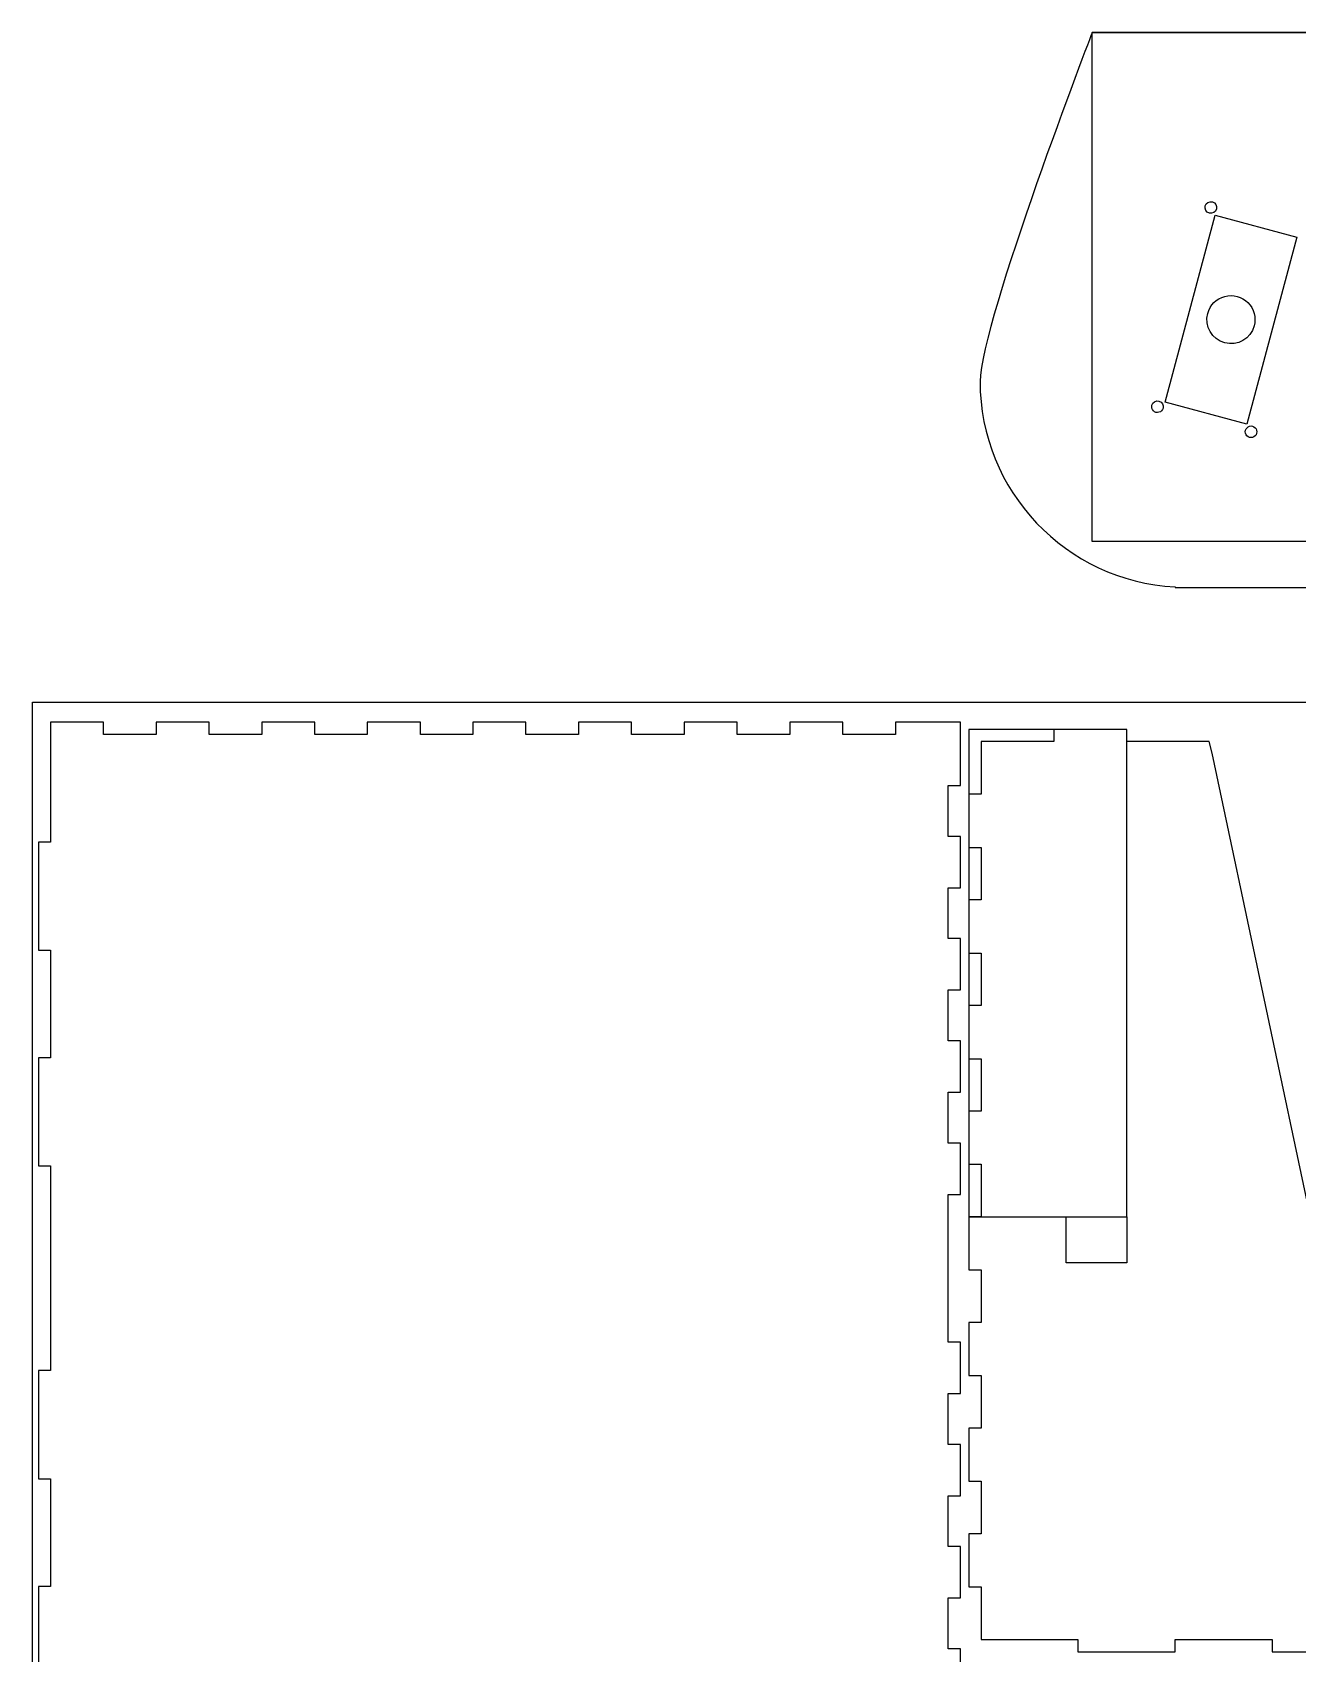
# Model space of a CAD drawing. Extents: x 10 to 3877, y -272 to 1728.
# Drawn here: x 10 to 532, y 301 to 969 of the extents above; entities that cross this region are included whole.
import ezdxf

# ---------------------------------------------------------------- set-up
doc = ezdxf.new("R2010")
doc.units = 0
doc.layers.add('Calque_1', color=7, linetype='CONTINUOUS')

msp = doc.modelspace()

# ---------------------------------------------------------------- linework, layer by layer
at = {"layer": 'Calque_1', "color": 3}
for p, q in [((447.027133, 968.532071), (907.027156, 968.532071)), ((447.027133, 758.732073), (447.027133, 968.532071)), ((477.125463, 816.15135), (497.780201, 893.235882)), ((497.780201, 893.235882), (531.398069, 884.228001)), ((531.398069, 884.228001), (510.743331, 807.143469)), ((510.743331, 807.143469), (477.125463, 816.15135)), ((907.027156, 758.732073), (447.027133, 758.732073)), ((10.250001, 692.530124), (1209.750017, 692.530124)), ((10.250001, 93.030108), (10.250001, 692.530124)), ((461.292008, 681.302765), (396.242079, 681.302765)), ((396.242079, 681.302765), (396.242079, 480.470472)), ((461.292008, 480.470472), (461.292008, 681.302765)), ((396.242079, 480.470472), (461.292008, 480.470472))]:
    msp.add_line(p, q, dxfattribs=at)
at = {"layer": 'Calque_1', "color": 7}
for p, q in [((907.016074, 968.480938), (447.038233, 968.480374)), ((498.261345, 895.79675), (498.261345, 895.79675)), ((513.824398, 847.627389), (513.824398, 847.627389)), ((476.261718, 813.693026), (476.261718, 813.693026)), ((514.840228, 803.355945), (514.840228, 803.355945)), ((481.207217, 740.016783), (481.207217, 739.787867)), ((481.207217, 739.787867), (868.275287, 739.788431)), ((39.544499, 684.268043), (17.742973, 684.268043)), ((17.742973, 684.268043), (17.742973, 679.272738)), ((39.544499, 679.272738), (39.544499, 684.268043)), ((83.084023, 684.268043), (61.218969, 684.268043)), ((61.218969, 684.268043), (61.218969, 679.272738)), ((83.084023, 679.272738), (83.084023, 684.268043)), ((126.602352, 684.268043), (104.758493, 684.268043)), ((104.758493, 684.268043), (104.758493, 679.272738)), ((126.602352, 679.272738), (126.602352, 684.268043)), ((170.141876, 684.268043), (148.276878, 684.268043)), ((148.276878, 684.268043), (148.276878, 679.272738)), ((170.141876, 679.272738), (170.141876, 684.268043)), ((213.660205, 684.268043), (191.816374, 684.268043)), ((191.816374, 684.268043), (191.816374, 679.272738)), ((213.660205, 679.272738), (213.660205, 684.268043)), ((257.199729, 684.268043), (235.334731, 684.268043)), ((235.334731, 684.268043), (235.334731, 679.272738)), ((257.199729, 679.272738), (257.199729, 684.268043)), ((300.739222, 684.268043), (278.874227, 684.268043)), ((278.874227, 684.268043), (278.874227, 679.272738)), ((300.739222, 679.272738), (300.739222, 684.268043)), ((344.257551, 684.268043), (322.392582, 684.268043)), ((322.392582, 684.268043), (322.392582, 679.272738)), ((344.257551, 679.272738), (344.257551, 684.268043)), ((392.728852, 684.268043), (365.932077, 684.268043)), ((365.932077, 684.268043), (365.932077, 679.272738)), ((392.728852, 658.16974), (392.728852, 684.268043)), ((17.742973, 679.272738), (17.742973, 634.88655)), ((61.218969, 679.272738), (39.544499, 679.272738)), ((104.758493, 679.272738), (83.084023, 679.272738)), ((148.276878, 679.272738), (126.602352, 679.272738)), ((191.816374, 679.272738), (170.141876, 679.272738)), ((235.334731, 679.272738), (213.660205, 679.272738)), ((278.874227, 679.272738), (257.199729, 679.272738)), ((322.392582, 679.272738), (300.739222, 679.272738)), ((365.932077, 679.272738), (344.257551, 679.272738)), ((431.19202, 676.30284), (401.242032, 676.30284)), ((401.242032, 676.30284), (401.242032, 654.588097)), ((461.29198, 681.302661), (431.191963, 681.302773)), ((431.191963, 681.302773), (431.19202, 676.30284)), ((461.292065, 676.302755), (461.29198, 681.302661)), ((495.334556, 676.302755), (461.292065, 676.302755)), ((496.482129, 671.569691), (495.334556, 676.302755)), ((538.581275, 473.149712), (496.482129, 671.569691)), ((387.733603, 637.214883), (387.733603, 658.16974)), ((387.733603, 658.16974), (392.728852, 658.16974)), ((401.242032, 654.588097), (396.241957, 654.588182)), ((396.241957, 654.588182), (396.242014, 632.723325)), ((17.742973, 634.88655), (12.747639, 634.88655)), ((12.747639, 634.88655), (12.747639, 590.331026)), ((392.728852, 637.214883), (387.733603, 637.214883)), ((392.728852, 616.069552), (392.728852, 637.214883)), ((396.242014, 632.723325), (401.241919, 632.72341)), ((401.241919, 632.72341), (401.241947, 611.058677)), ((387.733603, 595.114721), (387.733603, 616.069552)), ((387.733603, 616.069552), (392.728852, 616.069552)), ((396.242042, 611.058592), (396.241957, 589.193961)), ((401.241947, 611.058677), (396.242042, 611.058592)), ((392.728852, 595.114721), (387.733603, 595.114721)), ((392.728852, 573.969361), (392.728852, 595.114721)), ((12.747639, 590.331026), (17.742973, 590.331026)), ((17.742973, 590.331026), (17.742973, 545.987225)), ((396.241957, 589.193961), (401.242032, 589.193961)), ((401.242032, 589.193961), (401.241976, 567.529284)), ((387.733603, 553.01453), (387.733603, 573.969361)), ((387.733603, 573.969361), (392.728852, 573.969361)), ((401.241976, 567.529284), (396.241957, 567.529256)), ((396.241957, 567.529256), (396.241986, 545.664597)), ((392.728852, 553.01453), (387.733603, 553.01453)), ((392.728852, 531.869171), (392.728852, 553.01453)), ((17.742973, 545.987225), (12.747639, 545.987225)), ((12.747639, 545.987225), (12.747639, 501.452868)), ((396.241986, 545.664597), (401.242004, 545.66454)), ((401.242004, 545.66454), (401.242004, 523.999864)), ((387.733603, 510.91434), (387.733603, 531.869171)), ((387.733603, 531.869171), (392.728852, 531.869171)), ((401.242004, 523.999864), (396.242042, 523.999864)), ((396.242042, 523.999864), (396.242042, 502.135148)), ((392.728852, 510.91434), (387.733603, 510.91434)), ((392.728852, 489.747842), (392.728852, 510.91434)), ((12.747639, 501.452868), (17.742973, 501.452868)), ((17.742973, 501.452868), (17.742973, 417.104413)), ((396.242042, 502.135148), (401.242004, 502.135148)), ((401.242004, 502.135148), (401.24206, 480.470415)), ((387.733603, 428.809523), (387.733603, 489.747842)), ((387.733603, 489.747842), (392.728852, 489.747842)), ((396.242042, 480.470443), (396.241986, 458.6057)), ((401.24206, 480.470415), (396.242042, 480.470443)), ((436.392007, 461.570471), (436.392007, 480.470472)), ((436.392007, 480.470472), (461.292008, 480.470472)), ((461.292008, 480.470472), (461.292008, 461.570471)), ((461.292008, 461.570471), (436.392007, 461.570471)), ((396.241986, 458.6057), (401.242089, 458.605728)), ((401.242089, 458.605728), (401.242089, 436.940995)), ((401.242089, 436.940995), (396.241957, 436.941023)), ((396.241957, 436.941023), (396.242014, 415.076307)), ((392.728852, 428.809523), (387.733603, 428.809523)), ((392.728852, 407.642997), (392.728852, 428.809523)), ((17.742973, 417.104413), (12.747639, 417.104413)), ((12.747639, 417.104413), (12.747639, 372.569999)), ((396.242014, 415.076307), (401.242004, 415.076336)), ((401.242004, 415.076336), (401.241976, 393.411687)), ((387.733603, 386.688138), (387.733603, 407.642997)), ((387.733603, 407.642997), (392.728852, 407.642997)), ((396.242042, 393.411659), (396.241986, 371.546943)), ((401.241976, 393.411687), (396.242042, 393.411659)), ((392.728852, 386.688138), (387.733603, 386.688138)), ((392.728852, 365.54275), (392.728852, 386.688138)), ((12.747639, 372.569999), (17.742973, 372.569999)), ((17.742973, 372.569999), (17.742973, 328.226198)), ((396.241986, 371.546943), (401.242117, 371.546972)), ((401.242117, 371.546972), (401.241919, 349.882323)), ((387.733603, 344.587891), (387.733603, 365.54275)), ((387.733603, 365.54275), (392.728852, 365.54275)), ((401.241919, 349.882323), (396.241986, 349.882295)), ((396.241986, 349.882295), (396.242042, 328.017551)), ((392.728852, 344.587891), (387.733603, 344.587891)), ((392.728852, 323.44256), (392.728852, 344.587891)), ((17.742973, 328.226198), (12.747639, 328.226198)), ((12.747639, 328.226198), (12.747639, 283.670674)), ((396.242042, 328.017551), (401.241947, 328.017608)), ((401.241947, 328.017608), (401.241976, 306.302724)), ((387.733603, 302.4877), (387.733603, 323.44256)), ((387.733603, 323.44256), (392.728852, 323.44256)), ((392.728852, 302.4877), (387.733603, 302.4877)), ((392.728852, 281.342341), (392.728852, 302.4877)), ((401.241976, 306.302724), (441.192028, 306.302837)), ((441.192028, 306.302837), (441.191972, 301.302988)), ((441.191972, 301.302988), (481.292025, 301.302959)), ((481.292025, 301.302959), (481.292025, 306.302808)), ((481.292025, 306.302808), (521.191983, 306.302808)), ((521.191983, 306.302808), (521.191983, 301.302677)), ((521.191983, 301.302677), (561.292036, 301.302931))]:
    msp.add_line(p, q, dxfattribs=at)
for points in [[(447.038233, 968.480374), (447.038233, 968.480374), (401.389888, 849.988603), (400.829169, 824.73772)], [(495.351125, 894.091879), (494.086916, 894.430623), (493.340177, 895.743132), (493.683236, 897.02345)], [(493.683236, 897.02345), (494.026297, 898.303768), (495.329247, 899.067065), (496.593456, 898.728321)], [(498.261345, 895.79675), (497.918284, 894.516431), (496.615335, 893.753135), (495.351125, 894.091879)], [(496.593456, 898.728321), (497.857666, 898.389577), (498.604405, 897.077068), (498.261345, 895.79675)], [(494.699067, 852.752006), (495.614492, 856.168417), (498.283013, 858.836939), (501.699424, 859.752363)], [(501.699424, 859.752363), (505.115835, 860.667788), (508.761103, 859.691041), (511.26209, 857.190055)], [(511.26209, 857.190055), (513.763076, 854.689068), (514.739823, 851.0438), (513.824398, 847.627389)], [(501.699424, 840.627034), (496.418111, 842.042157), (493.283944, 847.470692), (494.699067, 852.752006)], [(513.824398, 847.627389), (512.409274, 842.346076), (506.980738, 839.21191), (501.699424, 840.627034)], [(400.829169, 824.73772), (400.885416, 779.638591), (436.173411, 742.443964), (481.207217, 740.016783)], [(471.68361, 814.919726), (472.026671, 816.200044), (473.32962, 816.963341), (474.59383, 816.624597)], [(474.59383, 816.624597), (475.858039, 816.285853), (476.604778, 814.973344), (476.261718, 813.693026)], [(472.290192, 812.605412), (471.692917, 813.209294), (471.461689, 814.091505), (471.68361, 814.919726)], [(474.579246, 811.992062), (473.76005, 811.767722), (472.887467, 812.00153), (472.290192, 812.605412)], [(476.261718, 813.693026), (476.039797, 812.864805), (475.398442, 812.216401), (474.579246, 811.992062)], [(510.868702, 802.268331), (510.271427, 802.872213), (510.040199, 803.754425), (510.26212, 804.582645)], [(510.26212, 804.582645), (510.484041, 805.410866), (511.125396, 806.05927), (511.944593, 806.28361)], [(513.157756, 801.654981), (512.33856, 801.430642), (511.465977, 801.66445), (510.868702, 802.268331)], [(511.944593, 806.28361), (512.763789, 806.507949), (513.636371, 806.274141), (514.233647, 805.670259)], [(514.840228, 803.355945), (514.618307, 802.527724), (513.976952, 801.87932), (513.157756, 801.654981)], [(514.233647, 805.670259), (514.830922, 805.066378), (515.06215, 804.184166), (514.840228, 803.355945)]]:
    msp.add_open_spline(points, degree=3, dxfattribs=at)

doc.saveas('drawing.dxf')
